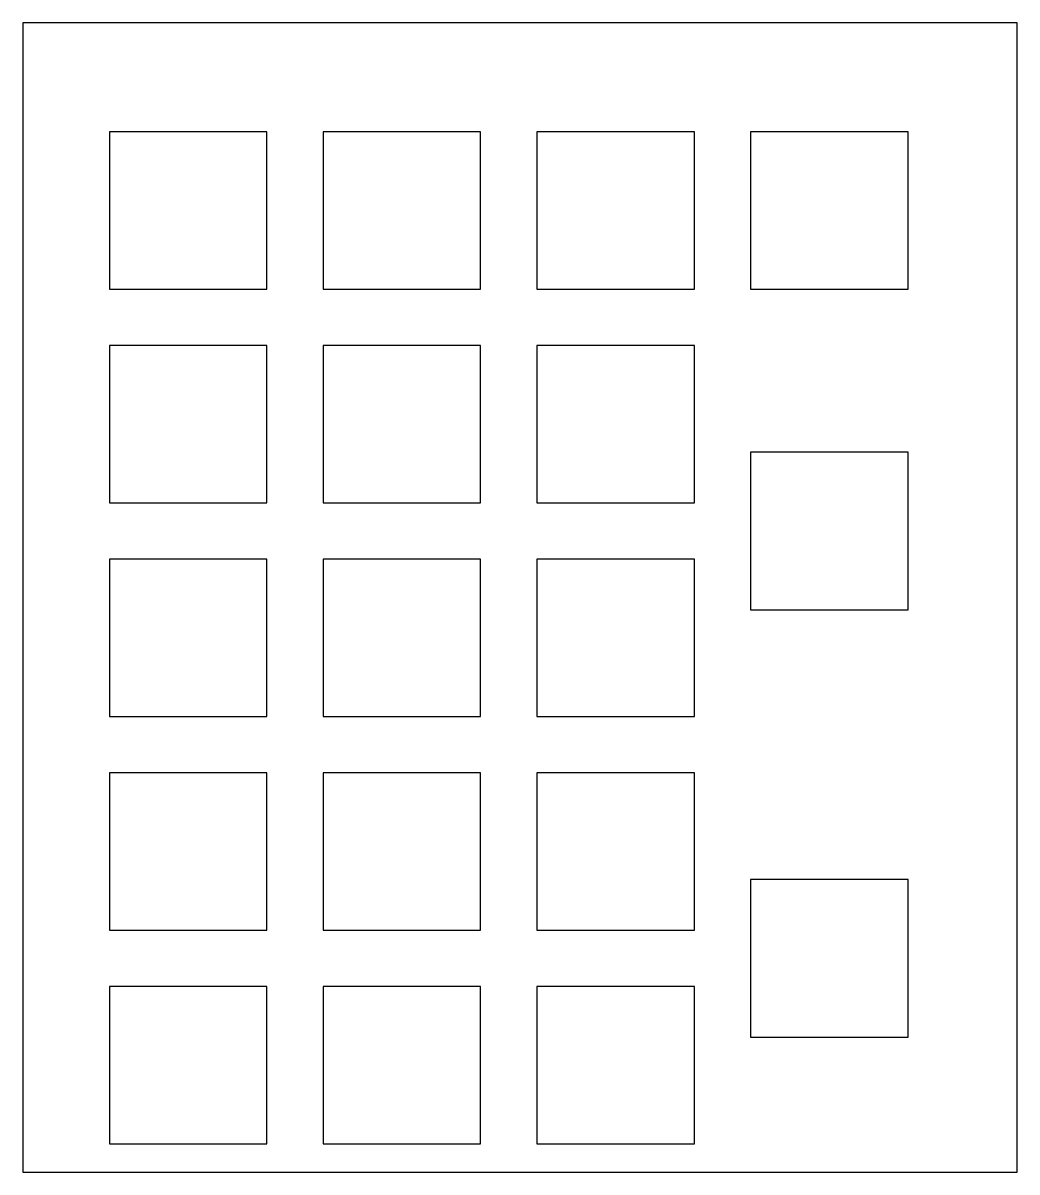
# Model space of a CAD drawing. Header units: millimetres. Extents: x -15 to 74, y -10 to 93.
import ezdxf

# ---------------------------------------------------------------- set-up
doc = ezdxf.new("R2010")
doc.units = ezdxf.units.MM

msp = doc.modelspace()

# ---------------------------------------------------------------- linework, layer by layer
for p, q in [((73.68, 92.68), (-14.68, 92.68)), ((-14.68, 92.68), (-14.68, -9.5)), ((73.68, -9.5), (73.68, 92.68)), ((7, 83), (-7, 83)), ((-7, 83), (-7, 69)), ((7, 69), (7, 83)), ((26, 83), (12, 83)), ((12, 83), (12, 69)), ((26, 69), (26, 83)), ((45, 83), (31, 83)), ((31, 83), (31, 69)), ((45, 69), (45, 83)), ((64, 83), (50, 83)), ((50, 83), (50, 69)), ((64, 69), (64, 83)), ((-7, 69), (7, 69)), ((12, 69), (26, 69)), ((31, 69), (45, 69)), ((50, 69), (64, 69)), ((7, 64), (-7, 64)), ((-7, 64), (-7, 50)), ((7, 50), (7, 64)), ((26, 64), (12, 64)), ((12, 64), (12, 50)), ((26, 50), (26, 64)), ((45, 64), (31, 64)), ((31, 64), (31, 50)), ((45, 50), (45, 64)), ((64, 54.5), (50, 54.5)), ((50, 54.5), (50, 40.5)), ((64, 40.5), (64, 54.5)), ((-7, 50), (7, 50)), ((12, 50), (26, 50)), ((31, 50), (45, 50)), ((7, 45), (-7, 45)), ((-7, 45), (-7, 31)), ((7, 31), (7, 45)), ((26, 45), (12, 45)), ((12, 45), (12, 31)), ((26, 31), (26, 45)), ((45, 45), (31, 45)), ((31, 45), (31, 31)), ((45, 31), (45, 45)), ((50, 40.5), (64, 40.5)), ((-7, 31), (7, 31)), ((12, 31), (26, 31)), ((31, 31), (45, 31)), ((7, 26), (-7, 26)), ((-7, 26), (-7, 12)), ((7, 12), (7, 26)), ((26, 26), (12, 26)), ((12, 26), (12, 12)), ((26, 12), (26, 26)), ((45, 26), (31, 26)), ((31, 26), (31, 12)), ((45, 12), (45, 26)), ((64, 16.5), (50, 16.5)), ((50, 16.5), (50, 2.5)), ((64, 2.5), (64, 16.5)), ((-7, 12), (7, 12)), ((12, 12), (26, 12)), ((31, 12), (45, 12)), ((7, 7), (-7, 7)), ((-7, 7), (-7, -7)), ((7, -7), (7, 7)), ((26, 7), (12, 7)), ((12, 7), (12, -7)), ((26, -7), (26, 7)), ((45, 7), (31, 7)), ((31, 7), (31, -7)), ((45, -7), (45, 7)), ((50, 2.5), (64, 2.5)), ((-7, -7), (7, -7)), ((12, -7), (26, -7)), ((31, -7), (45, -7)), ((-14.68, -9.5), (73.68, -9.5))]:
    msp.add_line(p, q)

doc.saveas('drawing.dxf')
